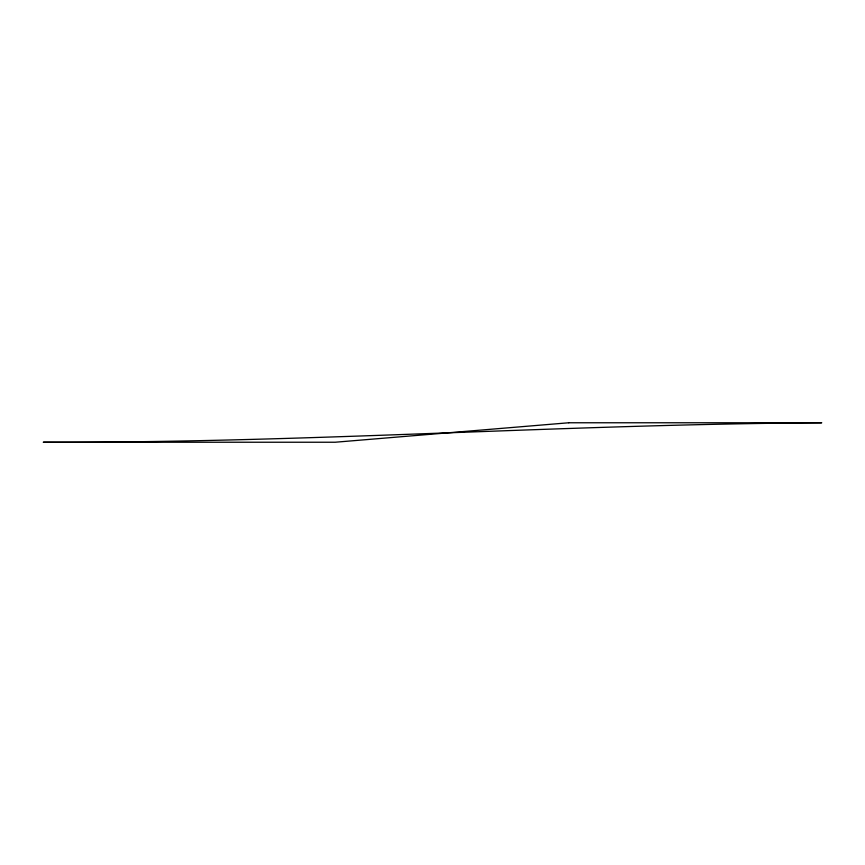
<?xml version="1.0" encoding="UTF-8"?>
<svg xmlns="http://www.w3.org/2000/svg" width="865" height="865" viewBox="0 0 865 865"><rect width="100%" height="100%" fill="white"/><g stroke="black" fill="none" stroke-linecap="round" stroke-linejoin="round"><path stroke-width="1.3" d="M568.738 422.769L335.188 442.231L43.25 442.231C302.912 443.042 562.142 424.38 821.75 422.769L568.738 422.769"/></g></svg>
